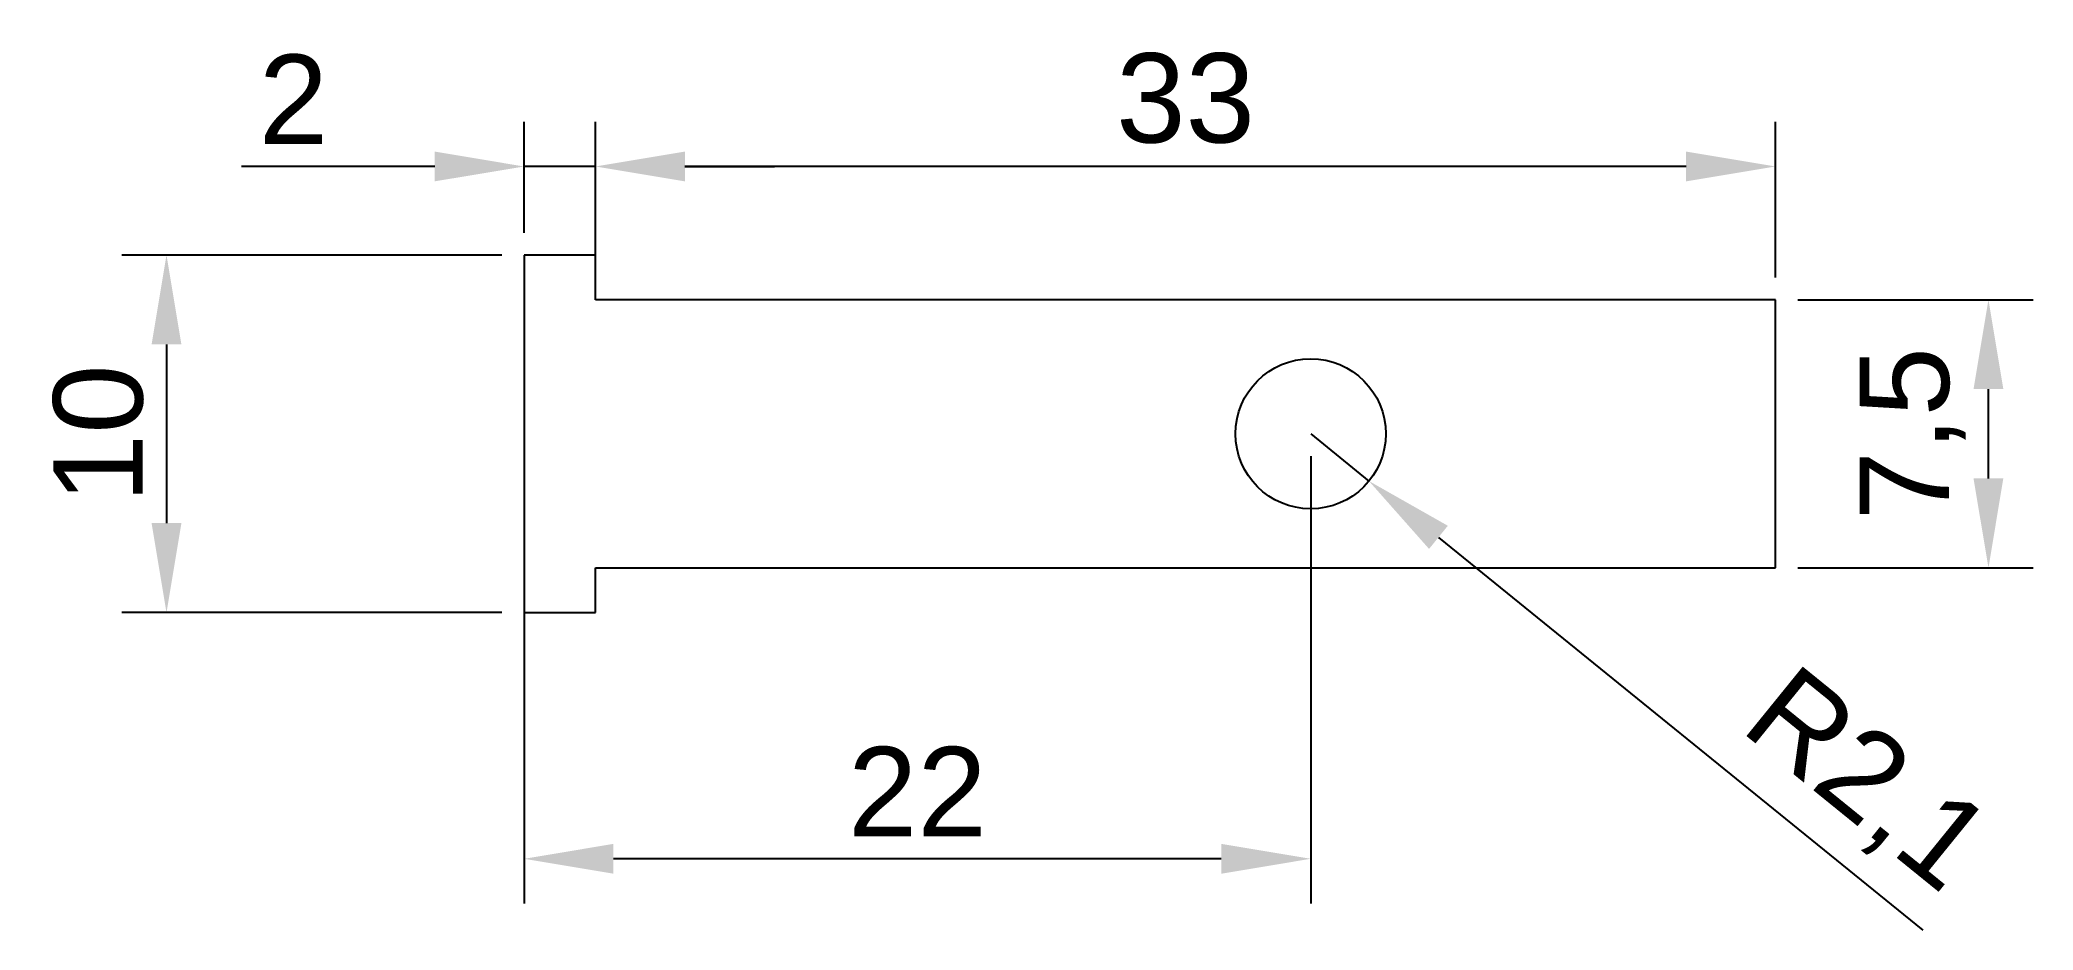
# Model space of a CAD drawing. Header units: millimetres. Extents: x -13.5 to 42.2, y -8.9 to 16.
import ezdxf

# ---------------------------------------------------------------- set-up
doc = ezdxf.new("R2010")
doc.units = ezdxf.units.MM
doc.styles.get("Standard").update_dxf_attribs({"font": 'arial.ttf'})
doc.dimstyles.new('ISO-25', dxfattribs={"dimtxt": 2.5, "dimasz": 2.5, "dimexe": 1.25, "dimexo": 0.625, "dimtad": 1, "dimtxsty": 'Standard', "dimcen": 2.5, "dimadec": 0, "dimazin": 0, "dimtfac": 1, "dimtmove": 0, "dimatfit": 3, "dimfxl": 1, "dimarcsym": 0})

# ---------------------------------------------------------------- blocks, each defined once
blk = doc.blocks.new('*D1')
at = {"color": 0, "lineweight": -2}
for p, q in [((-0.625, 10), (-11.25, 10)), ((-10, 7.5), (-10, 2.5)), ((-0.625, 0), (-11.25, 0))]:
    blk.add_line(p, q, dxfattribs=at)
at = {"color": 0}
for points in [[(-9.583, 7.5), (-10.417, 7.5), (-10, 10)], [(-10.417, 2.5), (-9.583, 2.5), (-10, 0)]]:
    blk.add_solid(points, dxfattribs=at)
at = {"layer": 'Defpoints', "color": 0}
for p in [(0, 10), (-10, 0), (0, 0)]:
    blk.add_point(p, dxfattribs=at)
at = {"color": 0, "insert": (-11.901, 5), "char_height": 2.5, "attachment_point": 5, "rotation": 90}
blk.add_mtext('10', dxfattribs=at)
blk = doc.blocks.new('*D2')
at = {"color": 0, "lineweight": -2}
for p, q in [((0, 10.625), (0, 13.727)), ((2, 10.625), (2, 13.727)), ((-2.5, 12.477), (-7.902, 12.477)), ((2, 12.477), (0, 12.477)), ((4.5, 12.477), (7, 12.477))]:
    blk.add_line(p, q, dxfattribs=at)
at = {"color": 0}
for points in [[(-2.5, 12.061), (-2.5, 12.894), (0, 12.477)], [(4.5, 12.894), (4.5, 12.061), (2, 12.477)]]:
    blk.add_solid(points, dxfattribs=at)
at = {"layer": 'Defpoints', "color": 0}
for p in [(0, 12.477), (0, 10), (2, 10)]:
    blk.add_point(p, dxfattribs=at)
at = {"color": 0, "insert": (-6.451, 14.357), "char_height": 2.5, "attachment_point": 5}
blk.add_mtext('2', dxfattribs=at)
blk = doc.blocks.new('*D3')
at = {"color": 0, "lineweight": -2}
for p, q in [((2, 9.375), (2, 13.727)), ((35, 9.375), (35, 13.727)), ((32.5, 12.477), (4.5, 12.477))]:
    blk.add_line(p, q, dxfattribs=at)
at = {"color": 0}
for points in [[(4.5, 12.894), (4.5, 12.061), (2, 12.477)], [(32.5, 12.061), (32.5, 12.894), (35, 12.477)]]:
    blk.add_solid(points, dxfattribs=at)
at = {"layer": 'Defpoints', "color": 0}
for p in [(2, 12.477), (2, 8.75), (35, 8.75)]:
    blk.add_point(p, dxfattribs=at)
at = {"color": 0, "insert": (18.5, 14.379), "char_height": 2.5, "attachment_point": 5}
blk.add_mtext('33', dxfattribs=at)
blk = doc.blocks.new('*D4')
at = {"color": 0, "lineweight": -2}
for p, q in [((35.625, 8.75), (42.206, 8.75)), ((40.956, 3.75), (40.956, 6.25)), ((35.625, 1.25), (42.206, 1.25))]:
    blk.add_line(p, q, dxfattribs=at)
at = {"color": 0}
for points in [[(41.372, 6.25), (40.539, 6.25), (40.956, 8.75)], [(40.539, 3.75), (41.372, 3.75), (40.956, 1.25)]]:
    blk.add_solid(points, dxfattribs=at)
at = {"layer": 'Defpoints', "color": 0}
for p in [(35, 8.75), (40.956, 8.75), (35, 1.25)]:
    blk.add_point(p, dxfattribs=at)
at = {"color": 0, "insert": (38.834, 5), "char_height": 2.5, "attachment_point": 5, "rotation": 90}
blk.add_mtext('7,5', dxfattribs=at)
blk = doc.blocks.new('*D5')
at = {"color": 0, "lineweight": -2}
for p, q in [((22, 5), (23.631, 3.677)), ((25.573, 2.103), (39.124, -8.885))]:
    blk.add_line(p, q, dxfattribs=at)
at = {"color": 0}
blk.add_solid([(25.836, 2.427), (25.311, 1.779), (23.631, 3.677)], dxfattribs=at)
at = {"layer": 'Defpoints', "color": 0}
for p in [(22, 5), (23.631, 3.677)]:
    blk.add_point(p, dxfattribs=at)
at = {"color": 0, "insert": (37.471, -4.807), "char_height": 2.5, "attachment_point": 5, "rotation": 320.9647}
blk.add_mtext('R2,1', dxfattribs=at)
blk = doc.blocks.new('*D6')
at = {"color": 0, "lineweight": -2}
for p, q in [((0, 4.375), (0, -8.139)), ((22, 4.375), (22, -8.139)), ((19.5, -6.889), (2.5, -6.889))]:
    blk.add_line(p, q, dxfattribs=at)
at = {"color": 0}
for points in [[(2.5, -6.472), (2.5, -7.306), (0, -6.889)], [(19.5, -7.306), (19.5, -6.472), (22, -6.889)]]:
    blk.add_solid(points, dxfattribs=at)
at = {"layer": 'Defpoints', "color": 0}
for p in [(0, 5), (22, 5), (0, -6.889)]:
    blk.add_point(p, dxfattribs=at)
at = {"color": 0, "insert": (11, -5.009), "char_height": 2.5, "attachment_point": 5}
blk.add_mtext('22', dxfattribs=at)

msp = doc.modelspace()

# ---------------------------------------------------------------- linework, layer by layer
for p, q in [((2, 10), (0, 10)), ((0, 10), (0, 0)), ((2, 8.75), (2, 10)), ((35, 8.75), (2, 8.75)), ((35, 1.25), (35, 8.75)), ((2, 0), (2, 1.25)), ((2, 1.25), (35, 1.25)), ((0, 0), (2, 0))]:
    msp.add_line(p, q)
msp.add_circle((22, 5), 2.1)

# ---------------------------------------------------------------- dimensions: what is measured, and where the dimension line sits
for base, p1, p2, picture, middle in [((0, 12.477), (2, 10), (0, 10), '*D2', (-6.451, 14.357)), ((2, 12.477), (35, 8.75), (2, 8.75), '*D3', (18.5, 14.379)), ((0, -6.889), (22, 5), (0, 5), '*D6', (11, -5.009))]:
    dim = msp.add_linear_dim(base=base, p1=p1, p2=p2, dimstyle='ISO-25')
    dim.commit()
    dim.dimension.update_dxf_attribs({"geometry": picture, "text_midpoint": middle})
for base, p1, p2, picture, middle in [((-10, 0), (0, 10), (0, 0), '*D1', (-11.901, 5)), ((40.956, 8.75), (35, 1.25), (35, 8.75), '*D4', (38.834, 5))]:
    dim = msp.add_linear_dim(base=base, p1=p1, p2=p2, angle=90, dimstyle='ISO-25')
    dim.commit()
    dim.dimension.update_dxf_attribs({"geometry": picture, "text_midpoint": middle})
dim = msp.add_radius_dim(center=(22, 5), mpoint=(23.631, 3.677), dimstyle='ISO-25')
dim.commit()
dim.dimension.update_dxf_attribs({"geometry": '*D5', "text_midpoint": (36.132, -6.458), "dimtype": 164})

doc.saveas('drawing.dxf')
